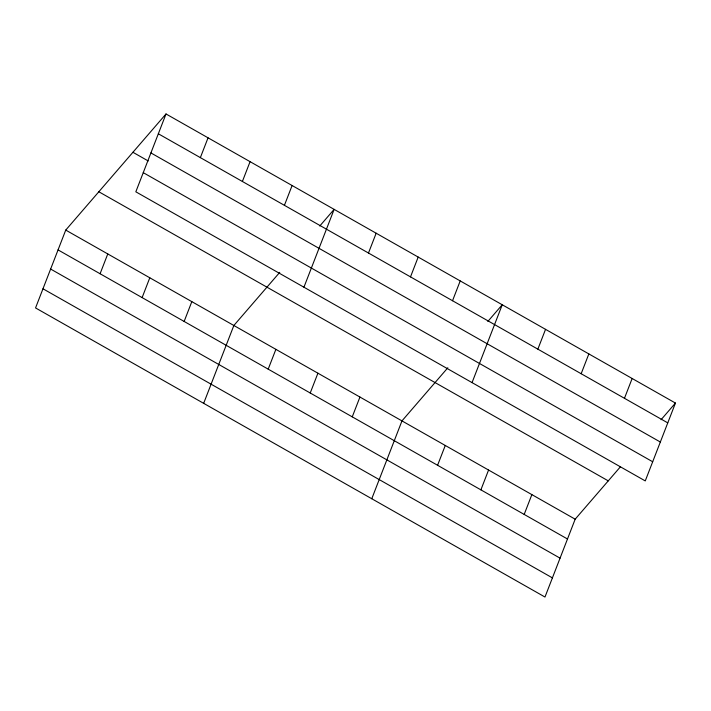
<?xml version="1.0" encoding="UTF-8"?>
<svg xmlns="http://www.w3.org/2000/svg" width="711" height="711" viewBox="0 0 711 711"><rect width="100%" height="100%" fill="white"/><g stroke="black" fill="none" stroke-linecap="round" stroke-linejoin="round"><path stroke-width="1.07" d="M166.019 113.964L135.828 191.81L645.259 480.912L675.45 403.066L166.019 113.964L65.741 230.088L35.55 307.934L544.982 597.036L575.172 519.19L620.339 466.887M100.091 273.753L107.77 253.943M142.12 297.598L149.799 277.788M200.36 157.629L208.047 137.818M184.14 321.452L191.828 301.642M242.389 181.474L250.076 161.664M203.666 403.341L233.857 325.487L279.734 272.366M284.418 205.328L292.105 185.518M268.198 369.151L275.886 349.341M303.935 287.217L334.134 209.372L319.746 226.027M310.227 393.005L317.915 373.195M368.476 253.027L376.163 233.217M352.256 416.85L359.944 397.04M410.505 276.881L418.192 257.071M371.773 498.74L401.973 420.894L447.841 367.765M452.534 300.735L460.213 280.916M437.585 465.278L445.273 445.468M472.051 382.616L502.242 304.77L487.853 321.434M480.885 489.852L488.573 470.042M537.863 349.154L545.541 329.344M524.185 514.426L531.872 494.616M581.163 373.728L588.85 353.918M624.462 398.302L632.15 378.492M661.061 419.73L675.45 403.066M158.34 133.775L667.762 422.876M150.91 152.927L660.341 442.029M132.93 152.287L148.217 160.962M143.258 172.657L652.68 461.759M98.838 191.766L608.269 480.867M65.741 230.088L575.172 519.19M58.062 249.899L567.494 539M50.632 269.051L560.064 558.153M42.98 288.782L552.411 577.883"/></g></svg>
